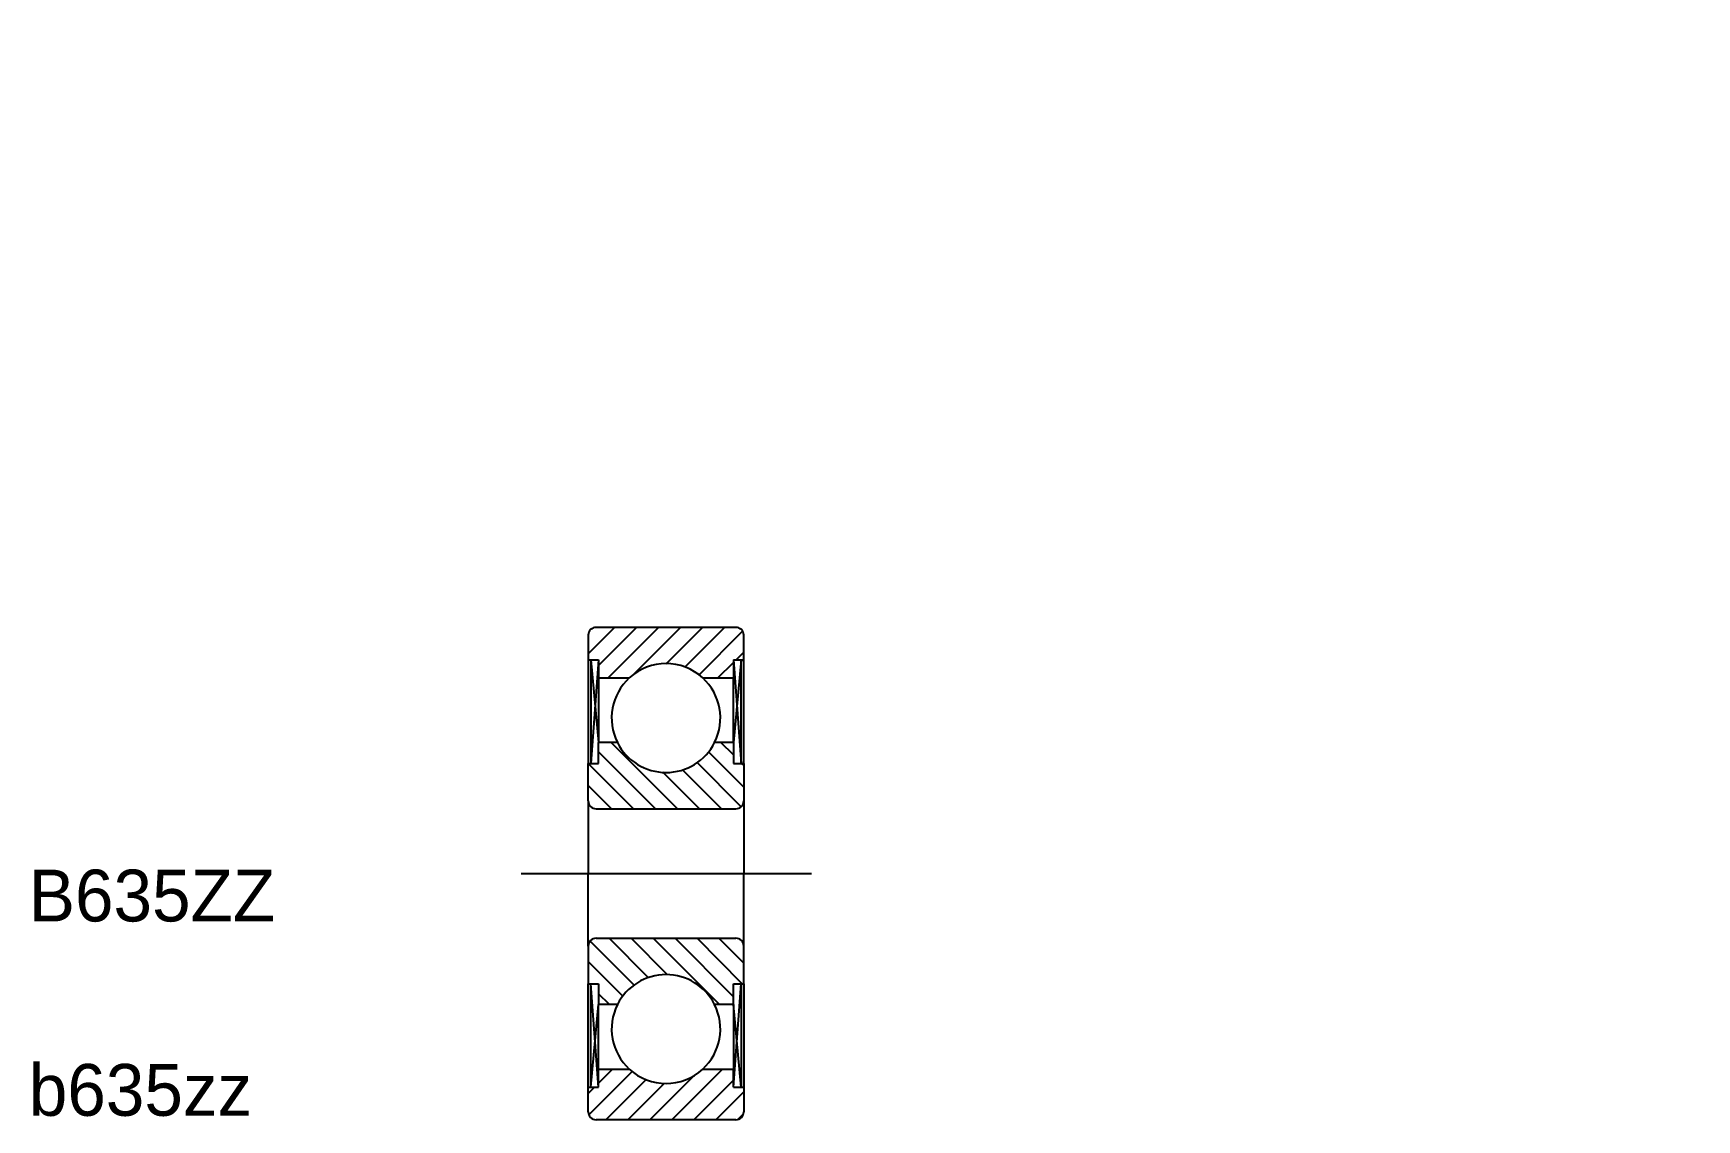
# Model space of a CAD drawing. Extents: x 26.2 to 90.5, y 22.5 to 64.4.
import ezdxf

# ---------------------------------------------------------------- set-up
doc = ezdxf.new("R2010")
doc.units = 0
doc.header["$PDMODE"] = 1
doc.linetypes.add('CENTER', pattern=[50.8, 31.75, -6.35, 6.35, -6.35])
doc.linetypes.add('CNS_SOLID', pattern=[0])
doc.layers.get('0').update_dxf_attribs({"linetype": 'CONTINUOUS'})
doc.layers.add('CENTER', color=1, linetype='CENTER')
doc.layers.add('VIS', color=7, linetype='CNS_SOLID')

# ---------------------------------------------------------------- blocks, each defined once
blk = doc.blocks.new('*X4')
at = {"layer": 'VIS', "color": 7}
for p, q in [((2.322, -4.019), (0.803, -2.5)), ((3.057, -3.905), (1.651, -2.5)), ((5.06, -5.06), (2.5, -2.5)), ((5.602, -4.753), (3.349, -2.5)), ((5.947, -4.25), (4.197, -2.5)), ((6, -3.454), (5.046, -2.5)), ((1.766, -4.312), (0.067, -2.613)), ((1.332, -4.726), (0, -3.394)), ((0.007, -4.25), (0, -4.243)), ((0.817, -5.06), (0.398, -4.641))]:
    blk.add_line(p, q, dxfattribs=at)
blk = doc.blocks.new('*X5')
at = {"layer": 'VIS', "color": 7}
for p, q in [((0.022, -9.312), (1.697, -7.636)), ((0.398, -8.087), (0.935, -7.55)), ((3.228, -9.5), (5.178, -7.55)), ((0, -8.485), (0.235, -8.25)), ((0.682, -9.5), (2.23, -7.953)), ((1.531, -9.5), (2.937, -8.094)), ((2.379, -9.5), (4.083, -7.797)), ((4.076, -9.5), (5.602, -7.975)), ((4.925, -9.5), (6, -8.425)), ((5.788, -9.485), (5.985, -9.288))]:
    blk.add_line(p, q, dxfattribs=at)
blk = doc.blocks.new('*X3')
at = {"layer": 'VIS', "color": 7}
for p, q in [((0, 8.485), (1.015, 9.5)), ((0.398, 8.035), (1.863, 9.5)), ((0.762, 7.55), (2.712, 9.5)), ((1.695, 7.635), (3.56, 9.5)), ((3.008, 8.099), (4.409, 9.5)), ((3.725, 7.968), (5.257, 9.5)), ((4.268, 7.662), (5.957, 9.352)), ((5.704, 8.25), (6, 8.546)), ((5.004, 7.55), (5.602, 8.147))]:
    blk.add_line(p, q, dxfattribs=at)
blk = doc.blocks.new('*X2')
at = {"layer": 'VIS', "color": 7}
for p, q in [((2.591, 2.5), (0.398, 4.693)), ((3.44, 2.5), (0.88, 5.06)), ((6, 3.334), (4.64, 4.694)), ((5.602, 4.581), (5.122, 5.06)), ((1.743, 2.5), (0, 4.243)), ((4.288, 2.5), (2.877, 3.911)), ((5.137, 2.5), (3.631, 4.006)), ((5.904, 2.581), (4.2, 4.286)), ((6, 4.182), (5.932, 4.25)), ((0.894, 2.5), (0, 3.394))]:
    blk.add_line(p, q, dxfattribs=at)

msp = doc.modelspace()

# ---------------------------------------------------------------- linework, layer by layer
at = {"layer": 'CENTER', "color": 1, "linetype": 'CENTER'}
msp.add_line((45.09, 31.977), (56.299, 31.977), dxfattribs=at)
at = {"layer": 'VIS', "color": 7}
for p, q in [((47.683, 41.177), (47.683, 40.227)), ((53.383, 41.477), (47.983, 41.477)), ((53.683, 40.227), (53.683, 41.177)), ((47.683, 40.227), (47.683, 36.227)), ((47.683, 40.227), (48.081, 40.227)), ((47.782, 40.227), (47.782, 36.227)), ((48.081, 40.227), (47.782, 36.227)), ((47.782, 40.227), (48.081, 37.037)), ((48.081, 40.227), (48.081, 39.527)), ((53.284, 40.227), (53.683, 40.227)), ((53.284, 40.227), (53.284, 39.527)), ((53.583, 40.227), (53.284, 37.037)), ((53.284, 40.227), (53.583, 36.227)), ((53.583, 36.227), (53.583, 40.227)), ((53.683, 36.227), (53.683, 40.227)), ((48.081, 39.527), (49.266, 39.527)), ((48.081, 39.527), (48.081, 37.037)), ((52.1, 39.527), (53.284, 39.527)), ((53.284, 37.037), (53.284, 39.527)), ((48.805, 37.037), (48.081, 37.037)), ((48.081, 36.227), (48.081, 37.037)), ((53.284, 37.037), (52.561, 37.037)), ((53.284, 37.037), (53.284, 36.227)), ((47.683, 36.227), (48.081, 36.227)), ((47.683, 34.777), (47.683, 36.227)), ((53.284, 36.227), (53.683, 36.227)), ((53.683, 36.227), (53.683, 34.777)), ((47.683, 34.777), (47.683, 31.977)), ((53.683, 34.777), (53.683, 31.977)), ((47.983, 34.477), (53.383, 34.477)), ((47.683, 29.177), (47.683, 31.977)), ((53.683, 29.177), (53.683, 31.977)), ((47.683, 29.177), (47.683, 27.727)), ((47.983, 29.477), (53.383, 29.477)), ((53.683, 27.727), (53.683, 29.177)), ((47.683, 27.727), (48.081, 27.727)), ((47.683, 23.727), (47.683, 27.727)), ((47.782, 23.727), (47.782, 27.727)), ((48.081, 23.727), (47.782, 27.727)), ((48.081, 27.727), (48.081, 26.917)), ((53.284, 27.727), (53.683, 27.727)), ((53.284, 26.917), (53.284, 27.727)), ((53.284, 23.727), (53.583, 27.727)), ((53.583, 27.727), (53.583, 23.727)), ((53.683, 27.727), (53.683, 23.727)), ((47.782, 23.727), (48.081, 26.917)), ((48.805, 26.917), (48.081, 26.917)), ((48.081, 24.427), (48.081, 26.917)), ((53.284, 26.917), (52.561, 26.917)), ((53.284, 26.917), (53.284, 24.427)), ((53.583, 23.727), (53.284, 26.917)), ((48.081, 24.427), (49.266, 24.427)), ((48.081, 23.727), (48.081, 24.427)), ((52.1, 24.427), (53.284, 24.427)), ((53.284, 23.727), (53.284, 24.427)), ((47.683, 22.777), (47.683, 23.727)), ((47.683, 23.727), (48.081, 23.727)), ((53.284, 23.727), (53.683, 23.727)), ((53.683, 23.727), (53.683, 22.777)), ((53.383, 22.477), (47.983, 22.477))]:
    msp.add_line(p, q, dxfattribs=at)
for centre, radius, start, end in [((47.983, 41.177), 0.3, 90, 180), ((53.383, 41.177), 0.3, 0, 90), ((50.683, 37.977), 2.1, 47.56941, 132.43059), ((50.683, 37.977), 2.1, 132.43059, 206.59103), ((50.683, 37.977), 2.1, 333.40897, 47.56941), ((50.683, 37.977), 2.1, 206.59103, 333.40897), ((47.983, 34.777), 0.3, 180, 270), ((53.383, 34.777), 0.3, 270, 0), ((47.983, 29.177), 0.3, 90, 180), ((53.383, 29.177), 0.3, 0, 90), ((50.683, 25.977), 2.1, 26.59103, 153.40897), ((50.683, 25.977), 2.1, 153.40897, 227.56941), ((50.683, 25.977), 2.1, 312.43059, 26.59103), ((50.683, 25.977), 2.1, 227.56941, 312.43059), ((47.983, 22.777), 0.3, 180, 270), ((53.383, 22.777), 0.3, 270, 0)]:
    msp.add_arc(centre, radius, start, end, dxfattribs=at)
at = {"layer": 'VIS', "color": 7, "extrusion": (1, 0, 0)}
for p in [(83.908, 64.405), (83.908, 64.405), (66.929, 56.8), (66.929, 56.8), (74.201, 50.784), (74.201, 50.784), (59.874, 46.906, -2.828), (59.874, 46.906, 2.828), (57.91, 46.38, -2.598), (57.91, 46.38, 2.598), (59.327, 44.99, -0.501), (55.41, 44.88), (55.41, 44.88), (55.41, 44.88), (59.327, 44.556, 1.403), (60.41, 44.88), (57.874, 44.078), (57.874, 44.078), (59.327, 43.773, -2.027), (69.89, 43.886), (69.89, 43.886), (57.91, 43.38, -2.598), (57.91, 43.38, 2.598), (57.577, 42.797), (57.577, 42.797), (57.809, 42.797), (59.327, 41.82, -2.027), (59.874, 41.249, 2.828), (59.874, 41.249, -2.828), (90.486, 41.209, -6.307), (59.327, 41.038, 1.403), (59.327, 40.603, -0.501), (86.986, 38.172), (86.986, 38.172), (50.683, 37.826, -1.335), (50.683, 36.668, 3.741), (90.486, 35.135, -6.307), (50.683, 34.58, -5.406), (47.683, 31.977), (47.683, 31.977), (53.284, 31.977), (50.683, 29.374, -5.406), (50.683, 27.286, 3.741), (50.683, 26.127, -1.335)]:
    msp.add_point(p, dxfattribs=at)
at = {"layer": 'VIS', "color": 7, "extrusion": (-1, 0, 1e-16)}
for p in [(59.874, 46.906, -2.828), (59.874, 46.906, 2.828), (59.327, 44.99, -0.501), (59.327, 44.556, 1.403), (59.327, 43.773, -2.027), (59.327, 41.82, -2.027), (59.874, 41.249, 2.828), (59.874, 41.249, -2.828), (90.486, 41.209, -6.307), (59.327, 41.038, 1.403), (59.327, 40.603, -0.501), (50.683, 37.826, -1.335), (50.683, 36.668, 3.741), (90.486, 35.135, -6.307), (50.683, 34.58, -5.406), (50.683, 29.374, -5.406), (50.683, 27.286, 3.741), (50.683, 26.127, -1.335)]:
    msp.add_point(p, dxfattribs=at)
at = {"layer": 'VIS', "color": 7, "extrusion": (-1, 0, 0)}
for p in [(57.91, 46.38, 2.598), (57.91, 46.38, -2.598), (60.41, 44.88), (57.91, 43.38, 2.598), (57.91, 43.38, -2.598), (57.809, 42.797)]:
    msp.add_point(p, dxfattribs=at)
at = {"layer": 'VIS', "color": 7, "extrusion": (-1, 1e-16, 0)}
msp.add_point((53.284, 31.977), dxfattribs=at)

# ---------------------------------------------------------------- block references
at = {"layer": 'VIS', "color": 7}
for name in ['*X3', '*X2', '*X4', '*X5']:
    msp.add_blockref(name, (47.683, 31.977), dxfattribs=at)

# ---------------------------------------------------------------- texts
at = {"color": 7, "linetype": 'CONTINUOUS'}
for s, p in [('B635ZZ', (26.076, 30.128)), ('b635zz', (26.076, 22.628))]:
    msp.add_text(s, height=2, dxfattribs=at).set_placement(p)

doc.saveas('drawing.dxf')
